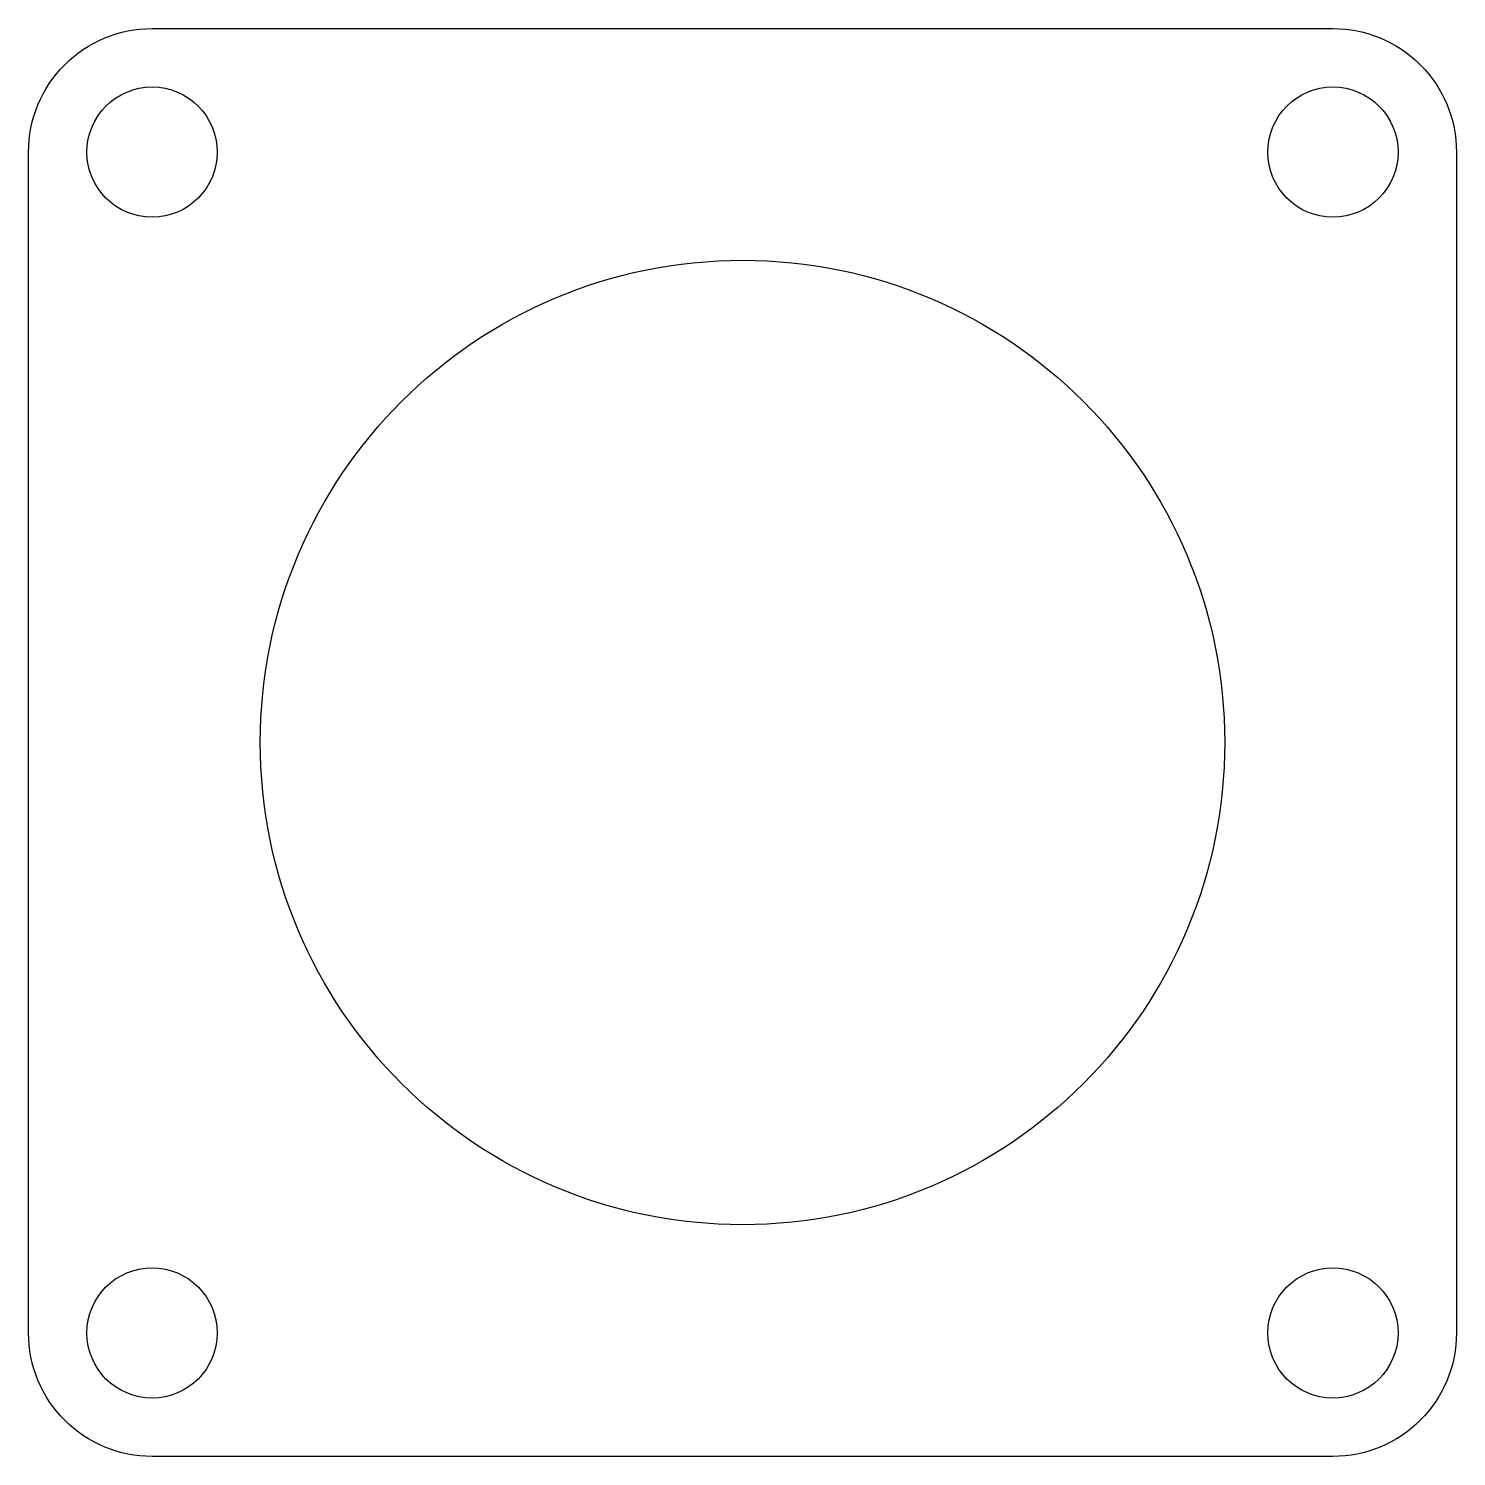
# Model space of a CAD drawing. Header units: millimetres. Extents: x -201.4 to -144.4, y 655.7 to 712.7.
import ezdxf

# ---------------------------------------------------------------- set-up
doc = ezdxf.new("R2010")
doc.units = ezdxf.units.MM
doc.layers.get('0').update_dxf_attribs({"linetype": 'CONTINUOUS'})

msp = doc.modelspace()

# ---------------------------------------------------------------- linework, layer by layer
msp.add_lwpolyline([(-201.398, 660.634), (-201.398, 707.774, -0.414214), (-196.468, 712.704), (-149.328, 712.704, -0.414214), (-144.398, 707.774), (-144.398, 660.634, -0.414214), (-149.328, 655.704), (-196.468, 655.704, -0.414214)], format="xyb", close=True)
msp.add_lwpolyline([(-201.398, 660.634), (-201.398, 707.774, -0.414214), (-196.468, 712.704), (-149.328, 712.704, -0.414214), (-144.398, 707.774), (-144.398, 660.634, -0.414214), (-149.328, 655.704), (-196.468, 655.704, -0.414214)], format="xyb", close=True)
for centre, radius in [((-196.468, 707.774, 0), 2.6), ((-196.468, 707.774), 2.6), ((-149.328, 707.774, 0), 2.6), ((-149.328, 707.774), 2.6), ((-172.898, 684.204, 0), 19.25), ((-172.898, 684.204), 19.25), ((-196.468, 660.634, 0), 2.6), ((-196.468, 660.634), 2.6), ((-149.328, 660.634, 0), 2.6), ((-149.328, 660.634), 2.6)]:
    msp.add_circle(centre, radius)

doc.saveas('drawing.dxf')
